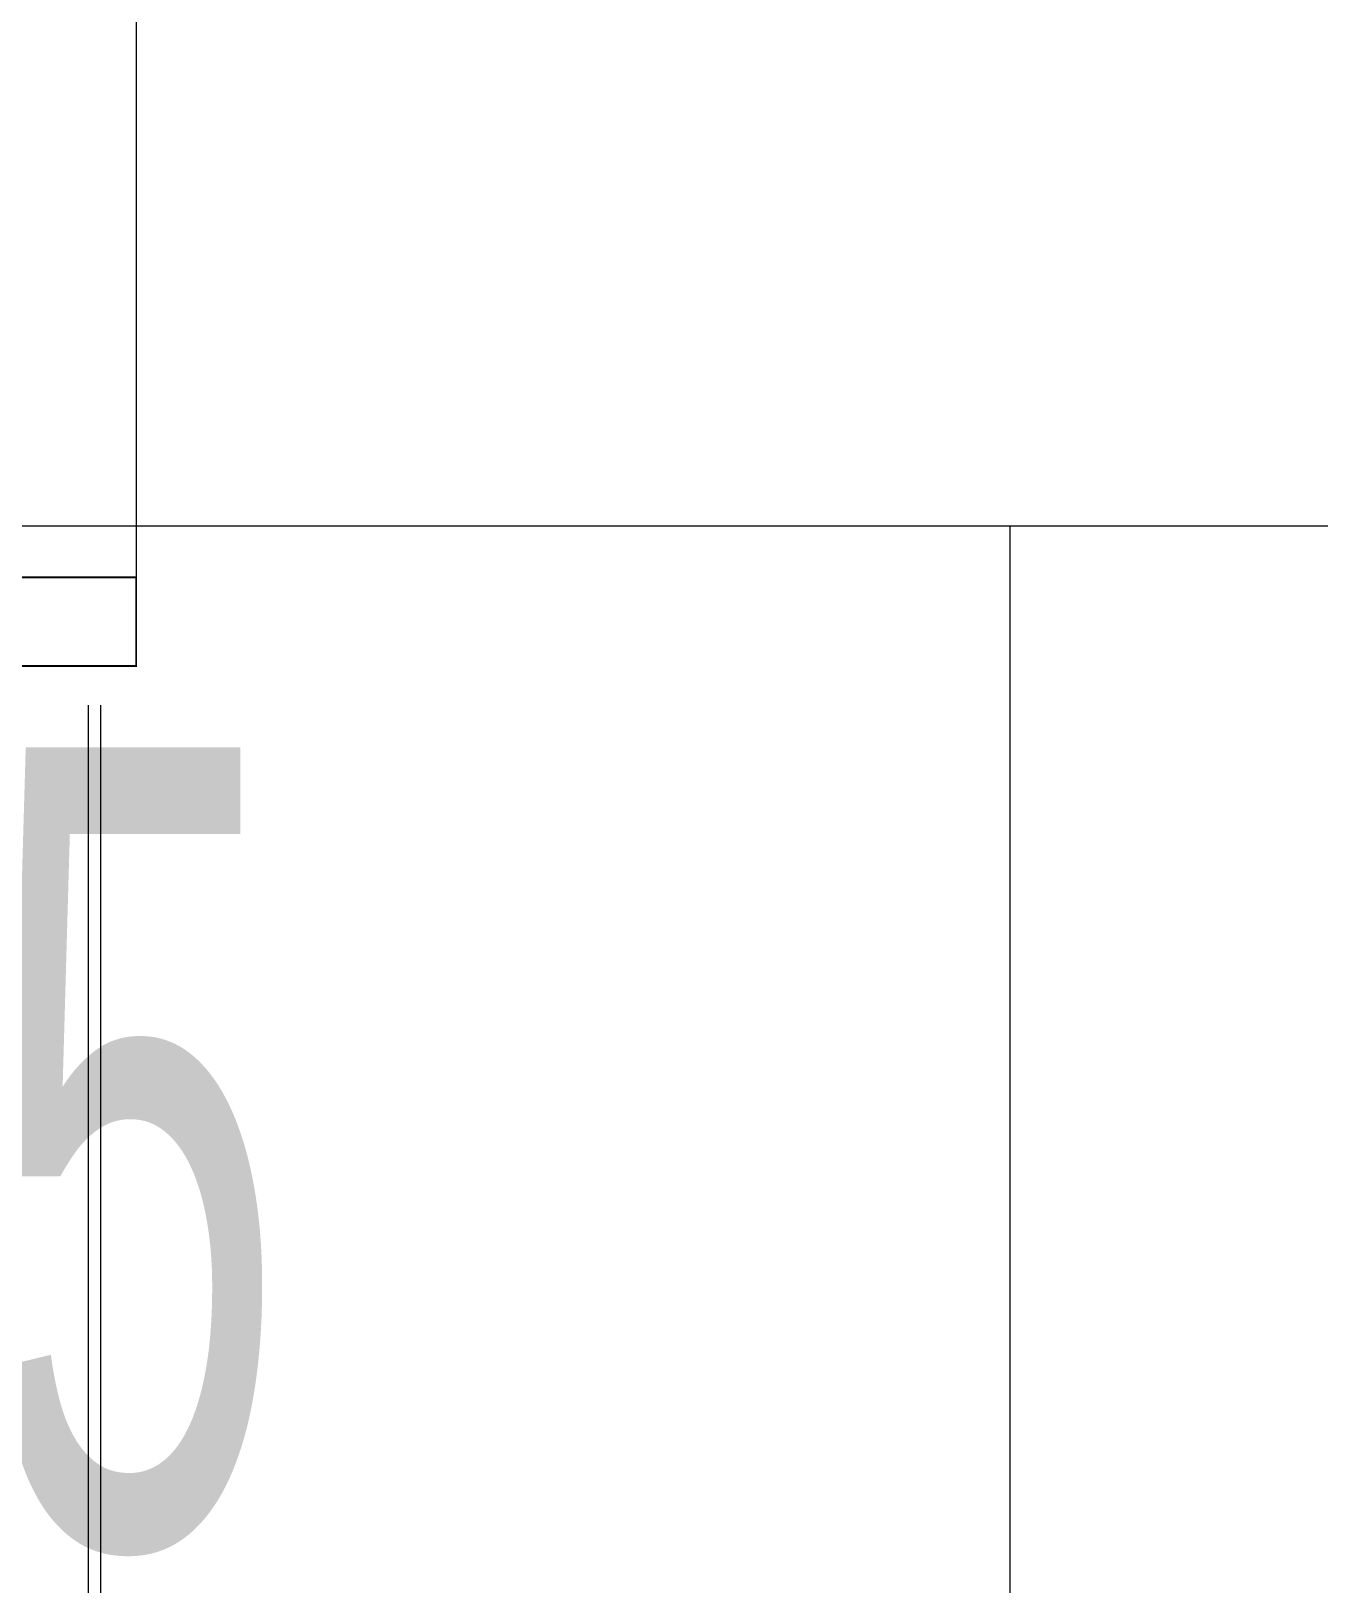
# Model space of a CAD drawing. Extents: x -9059 to 11889, y -1514 to 6575.
# Drawn here: x 3940.1 to 4012.8, y 3105.3 to 3192.9 of the extents above; entities that cross this region are included whole.
import ezdxf
from ezdxf.enums import TextEntityAlignment as Align

# ---------------------------------------------------------------- set-up
doc = ezdxf.new("R2010")
doc.units = 0
doc.header["$LTSCALE"] = 25
doc.header["$MEASUREMENT"] = 0
doc.layers.get('0').update_dxf_attribs({"color": 9, "lineweight": 9})
for name, color, linetype, lineweight in [('06D', 9, 'Continuous', 9), ('10', 9, 'Continuous', 9), ('21_mahal200', 9, 'Continuous', 9), ('21_mahal200 @ 20', 9, 'Continuous', 9)]:
    doc.layers.add(name, color=color, linetype=linetype, lineweight=lineweight)
doc.styles.add('Arial', font='arial.ttf', dxfattribs={"height": 2.5})
doc.styles.add('MuuM_TEXT-STANDART', font='ARIALN.TTF')

# ---------------------------------------------------------------- blocks, each defined once
blk = doc.blocks.new('P-DOG-PORSCHE')
at = {"layer": '06D'}
blk.add_lwpolyline([(-117.783, 24), (-2.217, 24)], dxfattribs=at)
at = {"layer": '10', "const_width": 0.1}
blk.add_lwpolyline([(4.783, 17.3), (2.783, 17.3), (2.783, 24), (-2.217, 24), (-2.217, 2), (-4.569, 2)], dxfattribs=at)
blk = doc.blocks.new('0a_roomno2')
for points in [[(0, -5), (30, -5)], [(24, -5), (24, -16)]]:
    blk.add_lwpolyline(points)
at = {"style": 'Arial'}
blk.add_attdef('ODANO', (0, 1.505), '', height=3, dxfattribs=at)
blk.add_attdef('MEKANADI', text='', height=3, dxfattribs=at).set_placement((0.525, -4.75), align=Align.BOTTOM_LEFT)
at = {"style": 'MuuM_TEXT-STANDART', "width": 0.6}
for tag, p in [('YER01', (15, -7)), ('TAVAN01', (20.625, -7)), ('DUVAR01', (26.25, -7)), ('YER02', (15, -10.375)), ('TAVAN02', (20.625, -10.375)), ('DUVAR02', (26.25, -10.375)), ('YER03', (15, -13.75)), ('TAVAN03', (20.625, -13.75)), ('DUVAR03', (26.25, -13.75))]:
    blk.add_attdef(tag, text='', height=2.25, dxfattribs=at).set_placement(p, align=Align.MIDDLE_CENTER)
at = {"style": 'MuuM_TEXT-STANDART'}
blk.add_attdef('M2', text='', height=2.25, dxfattribs=at).set_placement((1.3231, -7.8046), align=Align.MIDDLE_LEFT)
at = {"style": 'MuuM_TEXT-STANDART', "width": 0.6}
blk.add_attdef('TEMIZTAVANYUKSEKLIGI', text='', height=2.25, dxfattribs=at).set_placement((2.7, -13.1619), align=Align.MIDDLE_LEFT)
blk = doc.blocks.new('*U1278')
at = {"layer": '21_mahal200 @ 20'}
ref = blk.add_blockref('0a_roomno2', (3515.327, 3265.002), dxfattribs=dict(at, xscale=20, yscale=20, zscale=20))
ref.add_attrib('TAVAN01', 'T05', dxfattribs={"layer": '0', "height": 45, "style": 'MuuM_TEXT-STANDART', "width": 0.6}).set_placement((3927.827, 3130.002), align=Align.MIDDLE_CENTER)

msp = doc.modelspace()

# ---------------------------------------------------------------- linework, layer by layer
at = {"layer": '10'}
for points in [[(3943.358, 3154.873), (3943.358, 2920.873)], [(3944.058, 3154.873), (3944.058, 2920.873)]]:
    msp.add_lwpolyline(points, dxfattribs=at)

# ---------------------------------------------------------------- block references
at = {"rotation": 270}
msp.add_blockref('P-DOG-PORSCHE', (3922.058, 3159.873), dxfattribs=at)
at = {"layer": '21_mahal200', "color": 6}
msp.add_blockref('*U1278', (0, 0), dxfattribs=at)

doc.saveas('drawing.dxf')
